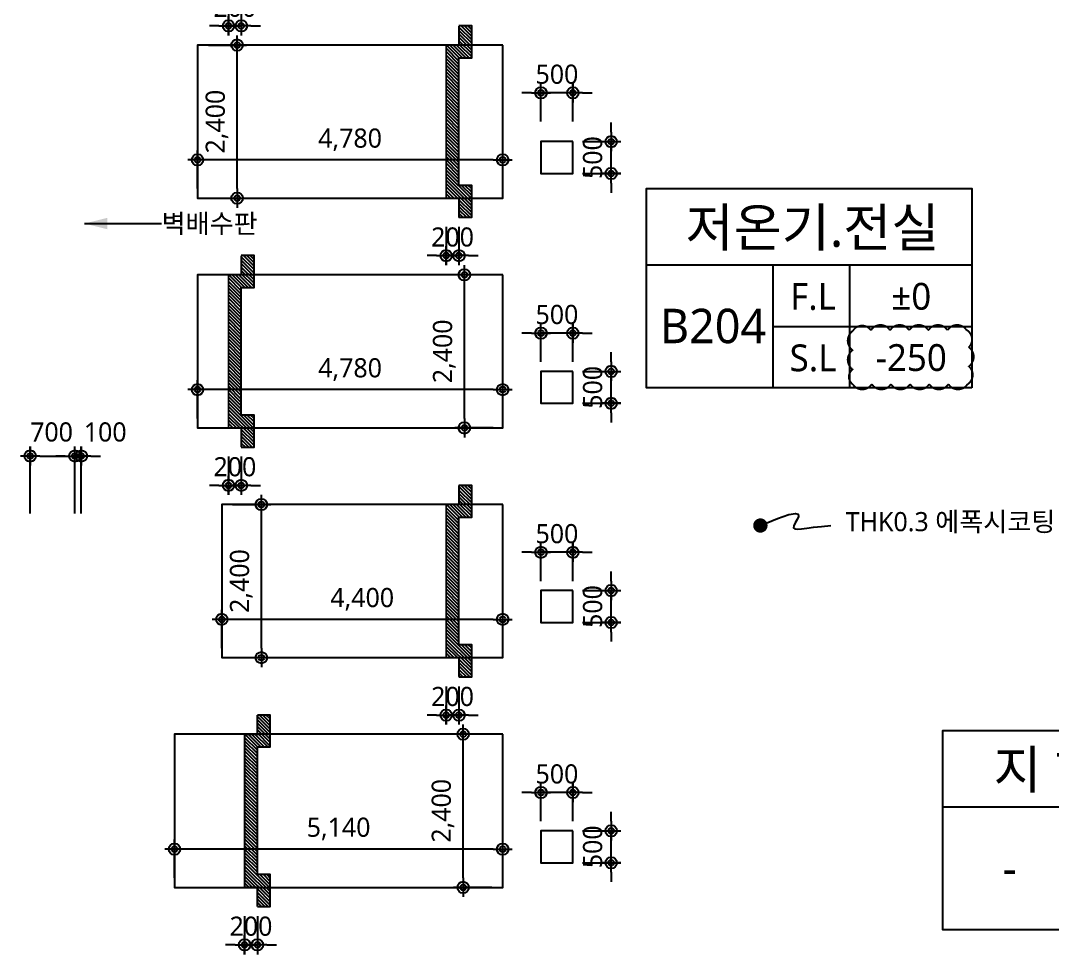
# Model space of a CAD drawing. Header units: millimetres. Extents: x 0 to 244676, y -5263 to 84354.
# Drawn here: x 31900 to 48059, y 36854 to 51487 of the extents above; entities that cross this region are included whole.
import ezdxf
from ezdxf.enums import TextEntityAlignment as Align

# ---------------------------------------------------------------- set-up
doc = ezdxf.new("R2010")
doc.units = ezdxf.units.MM
doc.header["$LTSCALE"] = 100
doc.header["$MEASUREMENT"] = 0
doc.header["$PDSIZE"] = -10
doc.linetypes.add('ACAD_ISO03W100', pattern=[30, 12, -18])
doc.layers.get('0').update_dxf_attribs({"linetype": 'CONTINUOUS'})
doc.layers.get('Defpoints').update_dxf_attribs({"color": 171, "linetype": 'CONTINUOUS'})
for name, color, linetype in [('DIM', 7, 'CONTINUOUS'), ('LED', 7, 'CONTINUOUS'), ('NDIM', 7, 'CONTINUOUS'), ('SYM', 7, 'CONTINUOUS'), ('TEXT(MIN)', 7, 'CONTINUOUS'), ('TEXT(실명)', 3, 'CONTINUOUS'), ('TEXT-기입', 6, 'CONTINUOUS'), ('TITLE', 7, 'CONTINUOUS'), ('장비기초', 3, 'CONTINUOUS')]:
    doc.layers.add(name, color=color, linetype=linetype)
doc.layers.add('VE변경사항적용-20220616', color=10, linetype='CONTINUOUS', plot=False)
doc.styles.add('TE', font='malgun_0.ttf')
doc.styles.add('나눔바른고딕', font='NanumBarunGothic.ttf')
doc.dimstyles.new('BA', dxfattribs={"dimscale": 500, "dimtxt": 3, "dimasz": 1, "dimexe": 1, "dimexo": 5, "dimgap": 0.9, "dimtad": 1, "dimdec": 0, "dimdsep": 46, "dimlunit": 6, "dimtxsty": 'TE', "dimblk": 'DDD', "dimcen": 2.5, "dimclrd": 256, "dimclre": 256, "dimclrt": 3, "dimazin": 2, "dimtfac": 1, "dimtdec": 0, "dimtix": 1, "dimtmove": 2, "dimatfit": 3, "dimldrblk": 'DDD', "dimfxl": 1, "dimtolj": 1, "dimtzin": 0, "dimarcsym": 2})

# ---------------------------------------------------------------- blocks, each defined once
blk = doc.blocks.new('DDD')
at = {"layer": 'DIM', "color": 0}
for p, q in [((-1, 0), (1, 0)), ((0, -1), (0, 1))]:
    blk.add_line(p, q, dxfattribs=at)
for radius in [0.6, 0.3]:
    blk.add_circle((0, 0), radius, dxfattribs=at)
blk = doc.blocks.new('*D42')
at = {"layer": 'Defpoints', "color": 0, "ltscale": 0.4, "transparency": 16777216}
for p in [(32750, 44664), (32050, 43014), (32750, 43014)]:
    blk.add_point(p, dxfattribs=at)
at = {"layer": 'NDIM', "lineweight": -2, "ltscale": 0.4, "transparency": 16777216}
for p, q in [((32050, 43764), (32050, 44814)), ((32750, 43764), (32750, 44814)), ((32200, 44664), (32600, 44664))]:
    blk.add_line(p, q, dxfattribs=at)
at = {"layer": 'NDIM', "lineweight": -2, "ltscale": 0.4, "transparency": 16777216, "xscale": 150, "yscale": 150, "zscale": 150, "rotation": 180}
blk.add_blockref('DDD', (32050, 44664), dxfattribs=at)
at = {"layer": 'NDIM', "lineweight": -2, "ltscale": 0.4, "transparency": 16777216, "xscale": 150, "yscale": 150, "zscale": 150}
blk.add_blockref('DDD', (32750, 44664), dxfattribs=at)
at = {"layer": 'NDIM', "color": 3, "ltscale": 0.4, "transparency": 16777216, "insert": (32384, 45039), "char_height": 300, "attachment_point": 5, "style": 'TE'}
blk.add_mtext('\\A1;700', dxfattribs=at)
blk = doc.blocks.new('*D43')
at = {"layer": 'Defpoints', "color": 0, "ltscale": 0.4, "transparency": 16777216}
for p in [(32750, 44664), (32750, 43014), (32850, 43014)]:
    blk.add_point(p, dxfattribs=at)
at = {"layer": 'NDIM', "lineweight": -2, "ltscale": 0.4, "transparency": 16777216}
for p, q in [((32750, 43764), (32750, 44814)), ((32850, 43764), (32850, 44814)), ((32600, 44664), (32450, 44664)), ((32850, 44664), (32750, 44664)), ((33000, 44664), (33150, 44664))]:
    blk.add_line(p, q, dxfattribs=at)
at = {"layer": 'NDIM', "lineweight": -2, "ltscale": 0.4, "transparency": 16777216, "xscale": 150, "yscale": 150, "zscale": 150}
blk.add_blockref('DDD', (32750, 44664), dxfattribs=at)
at = {"layer": 'NDIM', "lineweight": -2, "ltscale": 0.4, "transparency": 16777216, "xscale": 150, "yscale": 150, "zscale": 150, "rotation": 180}
blk.add_blockref('DDD', (32850, 44664), dxfattribs=at)
at = {"layer": 'NDIM', "color": 3, "ltscale": 0.4, "transparency": 16777216, "insert": (33225, 45039), "char_height": 300, "attachment_point": 5, "style": 'TE'}
blk.add_mtext('\\A1;100', dxfattribs=at)
blk = doc.blocks.new('A$C51E23882')
at = {"layer": 'TITLE'}
blk.add_lwpolyline([(8500, 0), (0, 0), (0, 5200), (8500, 5200)], close=True, dxfattribs=at)
for points in [[(8500, 3200), (0, 3200)], [(3300, 3200), (3300, 0)], [(5300, 3200), (5300, 0)], [(3300, 1600), (8500, 1600)]]:
    blk.add_lwpolyline(points, dxfattribs=at)
at = {"layer": 'TITLE', "style": '나눔바른고딕'}
for s, p in [('F.L', (4352, 2378)), ('S.L', (4352, 778))]:
    blk.add_text(s, height=700, dxfattribs=at).set_placement(p, align=Align.MIDDLE)
blk = doc.blocks.new('*D381')
at = {"layer": 'Defpoints', "color": 0, "ltscale": 0.4, "transparency": 16777216}
for p in [(35070, 43904), (35670, 43904), (35070, 41504)]:
    blk.add_point(p, dxfattribs=at)
at = {"layer": 'NDIM', "lineweight": -2, "ltscale": 0.4, "transparency": 16777216}
for p, q in [((35220, 43904), (35820, 43904)), ((35670, 41654), (35670, 43754)), ((35220, 41504), (35820, 41504))]:
    blk.add_line(p, q, dxfattribs=at)
at = {"layer": 'NDIM', "lineweight": -2, "ltscale": 0.4, "transparency": 16777216, "xscale": 150, "yscale": 150, "zscale": 150}
for p, rotation in [((35670, 43904), 90), ((35670, 41504), 270)]:
    blk.add_blockref('DDD', p, dxfattribs=dict(at, rotation=rotation))
at = {"layer": 'NDIM', "color": 3, "ltscale": 0.4, "transparency": 16777216, "insert": (35355, 42704), "char_height": 300, "attachment_point": 5, "rotation": 90, "style": 'TE'}
blk.add_mtext('\\A1;2,400', dxfattribs=at)
blk = doc.blocks.new('*D382')
at = {"layer": 'Defpoints', "color": 0, "ltscale": 0.4, "transparency": 16777216}
for p in [(35050, 42104), (35050, 41504), (39450, 41504)]:
    blk.add_point(p, dxfattribs=at)
at = {"layer": 'NDIM', "lineweight": -2, "ltscale": 0.4, "transparency": 16777216}
for p, q in [((35050, 41654), (35050, 42254)), ((39450, 41654), (39450, 42254)), ((39300, 42104), (35200, 42104))]:
    blk.add_line(p, q, dxfattribs=at)
at = {"layer": 'NDIM', "lineweight": -2, "ltscale": 0.4, "transparency": 16777216, "xscale": 150, "yscale": 150, "zscale": 150, "rotation": 180}
blk.add_blockref('DDD', (35050, 42104), dxfattribs=at)
at = {"layer": 'NDIM', "lineweight": -2, "ltscale": 0.4, "transparency": 16777216, "xscale": 150, "yscale": 150, "zscale": 150}
blk.add_blockref('DDD', (39450, 42104), dxfattribs=at)
at = {"layer": 'NDIM', "color": 3, "ltscale": 0.4, "transparency": 16777216, "insert": (37250, 42419), "char_height": 300, "attachment_point": 5, "style": 'TE'}
blk.add_mtext('\\A1;4,400', dxfattribs=at)
blk = doc.blocks.new('*D383')
at = {"layer": 'Defpoints', "color": 0, "ltscale": 0.4, "transparency": 16777216}
for p in [(40050, 43155), (40050, 42555), (40550, 42555)]:
    blk.add_point(p, dxfattribs=at)
at = {"layer": 'NDIM', "lineweight": -2, "ltscale": 0.4, "transparency": 16777216}
for p, q in [((39900, 43155), (39750, 43155)), ((40050, 42705), (40050, 43305)), ((40550, 43155), (40050, 43155)), ((40550, 42705), (40550, 43305)), ((40700, 43155), (40850, 43155))]:
    blk.add_line(p, q, dxfattribs=at)
at = {"layer": 'NDIM', "lineweight": -2, "ltscale": 0.4, "transparency": 16777216, "xscale": 150, "yscale": 150, "zscale": 150}
blk.add_blockref('DDD', (40050, 43155), dxfattribs=at)
at = {"layer": 'NDIM', "lineweight": -2, "ltscale": 0.4, "transparency": 16777216, "xscale": 150, "yscale": 150, "zscale": 150, "rotation": 180}
blk.add_blockref('DDD', (40550, 43155), dxfattribs=at)
at = {"layer": 'NDIM', "color": 3, "ltscale": 0.4, "transparency": 16777216, "insert": (40300, 43445), "char_height": 300, "attachment_point": 5, "style": 'TE'}
blk.add_mtext('\\A1;500', dxfattribs=at)
blk = doc.blocks.new('*D384')
at = {"layer": 'Defpoints', "color": 0, "ltscale": 0.4, "transparency": 16777216}
for p in [(40550, 42555), (41150, 42555), (40550, 42055)]:
    blk.add_point(p, dxfattribs=at)
at = {"layer": 'NDIM', "lineweight": -2, "ltscale": 0.4, "transparency": 16777216}
for p, q in [((41150, 42705), (41150, 42855)), ((40700, 42555), (41300, 42555)), ((41150, 42055), (41150, 42555)), ((40700, 42055), (41300, 42055)), ((41150, 41905), (41150, 41755))]:
    blk.add_line(p, q, dxfattribs=at)
at = {"layer": 'NDIM', "lineweight": -2, "ltscale": 0.4, "transparency": 16777216, "xscale": 150, "yscale": 150, "zscale": 150}
for p, rotation in [((41150, 42555), 270), ((41150, 42055), 90)]:
    blk.add_blockref('DDD', p, dxfattribs=dict(at, rotation=rotation))
at = {"layer": 'NDIM', "color": 3, "ltscale": 0.4, "transparency": 16777216, "insert": (40860, 42305), "char_height": 300, "attachment_point": 5, "rotation": 90, "style": 'TE'}
blk.add_mtext('\\A1;500', dxfattribs=at)
blk = doc.blocks.new('*D385')
at = {"layer": 'Defpoints', "color": 0, "ltscale": 0.4, "transparency": 16777216}
for p in [(38565, 41204), (38765, 41204), (38765, 40604)]:
    blk.add_point(p, dxfattribs=at)
at = {"layer": 'NDIM', "lineweight": -2, "ltscale": 0.4, "transparency": 16777216}
for p, q in [((38565, 41054), (38565, 40454)), ((38765, 41054), (38765, 40454)), ((38415, 40604), (38265, 40604)), ((38565, 40604), (38765, 40604)), ((38915, 40604), (39065, 40604))]:
    blk.add_line(p, q, dxfattribs=at)
at = {"layer": 'NDIM', "lineweight": -2, "ltscale": 0.4, "transparency": 16777216, "xscale": 150, "yscale": 150, "zscale": 150}
blk.add_blockref('DDD', (38565, 40604), dxfattribs=at)
at = {"layer": 'NDIM', "lineweight": -2, "ltscale": 0.4, "transparency": 16777216, "xscale": 150, "yscale": 150, "zscale": 150, "rotation": 180}
blk.add_blockref('DDD', (38765, 40604), dxfattribs=at)
at = {"layer": 'NDIM', "color": 3, "ltscale": 0.4, "transparency": 16777216, "insert": (38665, 40894), "char_height": 300, "attachment_point": 5, "style": 'TE'}
blk.add_mtext('\\A1;200', dxfattribs=at)
blk = doc.blocks.new('*D386')
at = {"layer": 'Defpoints', "color": 0, "ltscale": 0.4, "transparency": 16777216}
for p in [(34670, 45704), (34670, 45104), (39450, 45104)]:
    blk.add_point(p, dxfattribs=at)
at = {"layer": 'NDIM', "lineweight": -2, "ltscale": 0.4, "transparency": 16777216}
for p, q in [((34670, 45254), (34670, 45854)), ((39450, 45254), (39450, 45854)), ((39300, 45704), (34820, 45704))]:
    blk.add_line(p, q, dxfattribs=at)
at = {"layer": 'NDIM', "lineweight": -2, "ltscale": 0.4, "transparency": 16777216, "xscale": 150, "yscale": 150, "zscale": 150, "rotation": 180}
blk.add_blockref('DDD', (34670, 45704), dxfattribs=at)
at = {"layer": 'NDIM', "lineweight": -2, "ltscale": 0.4, "transparency": 16777216, "xscale": 150, "yscale": 150, "zscale": 150}
blk.add_blockref('DDD', (39450, 45704), dxfattribs=at)
at = {"layer": 'NDIM', "color": 3, "ltscale": 0.4, "transparency": 16777216, "insert": (37060, 46019), "char_height": 300, "attachment_point": 5, "style": 'TE'}
blk.add_mtext('\\A1;4,780', dxfattribs=at)
blk = doc.blocks.new('*D387')
at = {"layer": 'Defpoints', "color": 0, "ltscale": 0.4, "transparency": 16777216}
for p in [(40050, 46590), (40050, 45990), (40550, 45990)]:
    blk.add_point(p, dxfattribs=at)
at = {"layer": 'NDIM', "lineweight": -2, "ltscale": 0.4, "transparency": 16777216}
for p, q in [((40050, 46140), (40050, 46740)), ((40550, 46140), (40550, 46740)), ((39900, 46590), (39750, 46590)), ((40550, 46590), (40050, 46590)), ((40700, 46590), (40850, 46590))]:
    blk.add_line(p, q, dxfattribs=at)
at = {"layer": 'NDIM', "lineweight": -2, "ltscale": 0.4, "transparency": 16777216, "xscale": 150, "yscale": 150, "zscale": 150}
blk.add_blockref('DDD', (40050, 46590), dxfattribs=at)
at = {"layer": 'NDIM', "lineweight": -2, "ltscale": 0.4, "transparency": 16777216, "xscale": 150, "yscale": 150, "zscale": 150, "rotation": 180}
blk.add_blockref('DDD', (40550, 46590), dxfattribs=at)
at = {"layer": 'NDIM', "color": 3, "ltscale": 0.4, "transparency": 16777216, "insert": (40300, 46880), "char_height": 300, "attachment_point": 5, "style": 'TE'}
blk.add_mtext('\\A1;500', dxfattribs=at)
blk = doc.blocks.new('*D388')
at = {"layer": 'Defpoints', "color": 0, "ltscale": 0.4, "transparency": 16777216}
for p in [(40550, 45990), (41150, 45990), (40550, 45490)]:
    blk.add_point(p, dxfattribs=at)
at = {"layer": 'NDIM', "lineweight": -2, "ltscale": 0.4, "transparency": 16777216}
for p, q in [((41150, 46140), (41150, 46290)), ((40700, 45990), (41300, 45990)), ((41150, 45490), (41150, 45990)), ((40700, 45490), (41300, 45490)), ((41150, 45340), (41150, 45190))]:
    blk.add_line(p, q, dxfattribs=at)
at = {"layer": 'NDIM', "lineweight": -2, "ltscale": 0.4, "transparency": 16777216, "xscale": 150, "yscale": 150, "zscale": 150}
for p, rotation in [((41150, 45990), 270), ((41150, 45490), 90)]:
    blk.add_blockref('DDD', p, dxfattribs=dict(at, rotation=rotation))
at = {"layer": 'NDIM', "color": 3, "ltscale": 0.4, "transparency": 16777216, "insert": (40860, 45740), "char_height": 300, "attachment_point": 5, "rotation": 90, "style": 'TE'}
blk.add_mtext('\\A1;500', dxfattribs=at)
blk = doc.blocks.new('*D389')
at = {"layer": 'Defpoints', "color": 0, "ltscale": 0.4, "transparency": 16777216}
for p in [(35156, 44804), (35356, 44804), (35356, 44204)]:
    blk.add_point(p, dxfattribs=at)
at = {"layer": 'NDIM', "lineweight": -2, "ltscale": 0.4, "transparency": 16777216}
for p, q in [((35156, 44654), (35156, 44054)), ((35356, 44654), (35356, 44054)), ((35006, 44204), (34856, 44204)), ((35156, 44204), (35356, 44204)), ((35506, 44204), (35656, 44204))]:
    blk.add_line(p, q, dxfattribs=at)
at = {"layer": 'NDIM', "lineweight": -2, "ltscale": 0.4, "transparency": 16777216, "xscale": 150, "yscale": 150, "zscale": 150}
blk.add_blockref('DDD', (35156, 44204), dxfattribs=at)
at = {"layer": 'NDIM', "lineweight": -2, "ltscale": 0.4, "transparency": 16777216, "xscale": 150, "yscale": 150, "zscale": 150, "rotation": 180}
blk.add_blockref('DDD', (35356, 44204), dxfattribs=at)
at = {"layer": 'NDIM', "color": 3, "ltscale": 0.4, "transparency": 16777216, "insert": (35256, 44494), "char_height": 300, "attachment_point": 5, "style": 'TE'}
blk.add_mtext('\\A1;200', dxfattribs=at)
blk = doc.blocks.new('*D392')
at = {"layer": 'Defpoints', "color": 0, "ltscale": 0.4, "transparency": 16777216}
for p in [(34310, 38504), (34310, 37904), (39450, 37904)]:
    blk.add_point(p, dxfattribs=at)
at = {"layer": 'NDIM', "lineweight": -2, "ltscale": 0.4, "transparency": 16777216}
for p, q in [((34310, 38054), (34310, 38654)), ((39450, 38054), (39450, 38654)), ((39300, 38504), (34460, 38504))]:
    blk.add_line(p, q, dxfattribs=at)
at = {"layer": 'NDIM', "lineweight": -2, "ltscale": 0.4, "transparency": 16777216, "xscale": 150, "yscale": 150, "zscale": 150, "rotation": 180}
blk.add_blockref('DDD', (34310, 38504), dxfattribs=at)
at = {"layer": 'NDIM', "lineweight": -2, "ltscale": 0.4, "transparency": 16777216, "xscale": 150, "yscale": 150, "zscale": 150}
blk.add_blockref('DDD', (39450, 38504), dxfattribs=at)
at = {"layer": 'NDIM', "color": 3, "ltscale": 0.4, "transparency": 16777216, "insert": (36880, 38820), "char_height": 300, "attachment_point": 5, "style": 'TE'}
blk.add_mtext('\\A1;5,140', dxfattribs=at)
blk = doc.blocks.new('*D393')
at = {"layer": 'Defpoints', "color": 0, "ltscale": 0.4, "transparency": 16777216}
for p in [(40050, 39390), (40050, 38790), (40550, 38790)]:
    blk.add_point(p, dxfattribs=at)
at = {"layer": 'NDIM', "lineweight": -2, "ltscale": 0.4, "transparency": 16777216}
for p, q in [((40050, 38940), (40050, 39540)), ((40550, 38940), (40550, 39540)), ((39900, 39390), (39750, 39390)), ((40550, 39390), (40050, 39390)), ((40700, 39390), (40850, 39390))]:
    blk.add_line(p, q, dxfattribs=at)
at = {"layer": 'NDIM', "lineweight": -2, "ltscale": 0.4, "transparency": 16777216, "xscale": 150, "yscale": 150, "zscale": 150}
blk.add_blockref('DDD', (40050, 39390), dxfattribs=at)
at = {"layer": 'NDIM', "lineweight": -2, "ltscale": 0.4, "transparency": 16777216, "xscale": 150, "yscale": 150, "zscale": 150, "rotation": 180}
blk.add_blockref('DDD', (40550, 39390), dxfattribs=at)
at = {"layer": 'NDIM', "color": 3, "ltscale": 0.4, "transparency": 16777216, "insert": (40300, 39680), "char_height": 300, "attachment_point": 5, "style": 'TE'}
blk.add_mtext('\\A1;500', dxfattribs=at)
blk = doc.blocks.new('*D394')
at = {"layer": 'Defpoints', "color": 0, "ltscale": 0.4, "transparency": 16777216}
for p in [(40550, 38790), (41150, 38790), (40550, 38290)]:
    blk.add_point(p, dxfattribs=at)
at = {"layer": 'NDIM', "lineweight": -2, "ltscale": 0.4, "transparency": 16777216}
for p, q in [((41150, 38940), (41150, 39090)), ((40700, 38790), (41300, 38790)), ((41150, 38290), (41150, 38790)), ((40700, 38290), (41300, 38290)), ((41150, 38140), (41150, 37990))]:
    blk.add_line(p, q, dxfattribs=at)
at = {"layer": 'NDIM', "lineweight": -2, "ltscale": 0.4, "transparency": 16777216, "xscale": 150, "yscale": 150, "zscale": 150}
for p, rotation in [((41150, 38790), 270), ((41150, 38290), 90)]:
    blk.add_blockref('DDD', p, dxfattribs=dict(at, rotation=rotation))
at = {"layer": 'NDIM', "color": 3, "ltscale": 0.4, "transparency": 16777216, "insert": (40860, 38540), "char_height": 300, "attachment_point": 5, "rotation": 90, "style": 'TE'}
blk.add_mtext('\\A1;500', dxfattribs=at)
blk = doc.blocks.new('*D395')
at = {"layer": 'Defpoints', "color": 0, "ltscale": 0.4, "transparency": 16777216}
for p in [(35408, 37604), (35608, 37604), (35608, 37004)]:
    blk.add_point(p, dxfattribs=at)
at = {"layer": 'NDIM', "lineweight": -2, "ltscale": 0.4, "transparency": 16777216}
for p, q in [((35408, 37454), (35408, 36854)), ((35608, 37454), (35608, 36854)), ((35258, 37004), (35108, 37004)), ((35408, 37004), (35608, 37004)), ((35758, 37004), (35908, 37004))]:
    blk.add_line(p, q, dxfattribs=at)
at = {"layer": 'NDIM', "lineweight": -2, "ltscale": 0.4, "transparency": 16777216, "xscale": 150, "yscale": 150, "zscale": 150}
blk.add_blockref('DDD', (35408, 37004), dxfattribs=at)
at = {"layer": 'NDIM', "lineweight": -2, "ltscale": 0.4, "transparency": 16777216, "xscale": 150, "yscale": 150, "zscale": 150, "rotation": 180}
blk.add_blockref('DDD', (35608, 37004), dxfattribs=at)
at = {"layer": 'NDIM', "color": 3, "ltscale": 0.4, "transparency": 16777216, "insert": (35508, 37294), "char_height": 300, "attachment_point": 5, "style": 'TE'}
blk.add_mtext('\\A1;200', dxfattribs=at)
blk = doc.blocks.new('*D391')
at = {"layer": 'Defpoints', "color": 0, "ltscale": 0.4, "transparency": 16777216}
for p in [(38830, 40304), (39430, 40304), (39430, 37904)]:
    blk.add_point(p, dxfattribs=at)
at = {"layer": 'NDIM', "lineweight": -2, "ltscale": 0.4, "transparency": 16777216}
for p, q in [((39280, 40304), (38680, 40304)), ((38830, 38054), (38830, 40154)), ((39280, 37904), (38680, 37904))]:
    blk.add_line(p, q, dxfattribs=at)
at = {"layer": 'NDIM', "lineweight": -2, "ltscale": 0.4, "transparency": 16777216, "xscale": 150, "yscale": 150, "zscale": 150}
for p, rotation in [((38830, 40304), 90), ((38830, 37904), 270)]:
    blk.add_blockref('DDD', p, dxfattribs=dict(at, rotation=rotation))
at = {"layer": 'NDIM', "color": 3, "ltscale": 0.4, "transparency": 16777216, "insert": (38515, 39104), "char_height": 300, "attachment_point": 5, "rotation": 90, "style": 'TE'}
blk.add_mtext('\\A1;2,400', dxfattribs=at)
blk = doc.blocks.new('*D396')
at = {"layer": 'Defpoints', "color": 0, "ltscale": 0.4, "transparency": 16777216}
for p in [(38850, 47504), (39450, 47504), (39450, 45104)]:
    blk.add_point(p, dxfattribs=at)
at = {"layer": 'NDIM', "lineweight": -2, "ltscale": 0.4, "transparency": 16777216}
for p, q in [((39300, 47504), (38700, 47504)), ((38850, 45254), (38850, 47354)), ((39300, 45104), (38700, 45104))]:
    blk.add_line(p, q, dxfattribs=at)
at = {"layer": 'NDIM', "lineweight": -2, "ltscale": 0.4, "transparency": 16777216, "xscale": 150, "yscale": 150, "zscale": 150}
for p, rotation in [((38850, 47504), 90), ((38850, 45104), 270)]:
    blk.add_blockref('DDD', p, dxfattribs=dict(at, rotation=rotation))
at = {"layer": 'NDIM', "color": 3, "ltscale": 0.4, "transparency": 16777216, "insert": (38535, 46304), "char_height": 300, "attachment_point": 5, "rotation": 90, "style": 'TE'}
blk.add_mtext('\\A1;2,400', dxfattribs=at)
blk = doc.blocks.new('*D397')
at = {"layer": 'Defpoints', "color": 0, "ltscale": 0.4, "transparency": 16777216}
for p in [(34690, 51104), (35290, 51104), (34690, 48704)]:
    blk.add_point(p, dxfattribs=at)
at = {"layer": 'NDIM', "lineweight": -2, "ltscale": 0.4, "transparency": 16777216}
for p, q in [((34840, 51104), (35440, 51104)), ((35290, 48854), (35290, 50954)), ((34840, 48704), (35440, 48704))]:
    blk.add_line(p, q, dxfattribs=at)
at = {"layer": 'NDIM', "lineweight": -2, "ltscale": 0.4, "transparency": 16777216, "xscale": 150, "yscale": 150, "zscale": 150}
for p, rotation in [((35290, 51104), 90), ((35290, 48704), 270)]:
    blk.add_blockref('DDD', p, dxfattribs=dict(at, rotation=rotation))
at = {"layer": 'NDIM', "color": 3, "ltscale": 0.4, "transparency": 16777216, "insert": (34975, 49904), "char_height": 300, "attachment_point": 5, "rotation": 90, "style": 'TE'}
blk.add_mtext('\\A1;2,400', dxfattribs=at)
blk = doc.blocks.new('*D398')
at = {"layer": 'Defpoints', "color": 0, "ltscale": 0.4, "transparency": 16777216}
for p in [(34670, 49304), (34670, 48704), (39450, 48704)]:
    blk.add_point(p, dxfattribs=at)
at = {"layer": 'NDIM', "lineweight": -2, "ltscale": 0.4, "transparency": 16777216}
for p, q in [((34670, 48854), (34670, 49454)), ((39450, 48854), (39450, 49454)), ((39300, 49304), (34820, 49304))]:
    blk.add_line(p, q, dxfattribs=at)
at = {"layer": 'NDIM', "lineweight": -2, "ltscale": 0.4, "transparency": 16777216, "xscale": 150, "yscale": 150, "zscale": 150, "rotation": 180}
blk.add_blockref('DDD', (34670, 49304), dxfattribs=at)
at = {"layer": 'NDIM', "lineweight": -2, "ltscale": 0.4, "transparency": 16777216, "xscale": 150, "yscale": 150, "zscale": 150}
blk.add_blockref('DDD', (39450, 49304), dxfattribs=at)
at = {"layer": 'NDIM', "color": 3, "ltscale": 0.4, "transparency": 16777216, "insert": (37060, 49619), "char_height": 300, "attachment_point": 5, "style": 'TE'}
blk.add_mtext('\\A1;4,780', dxfattribs=at)
blk = doc.blocks.new('*D399')
at = {"layer": 'Defpoints', "color": 0, "ltscale": 0.4, "transparency": 16777216}
for p in [(40050, 50355), (40050, 49755), (40550, 49755)]:
    blk.add_point(p, dxfattribs=at)
at = {"layer": 'NDIM', "lineweight": -2, "ltscale": 0.4, "transparency": 16777216}
for p, q in [((40050, 49905), (40050, 50505)), ((40550, 49905), (40550, 50505)), ((39900, 50355), (39750, 50355)), ((40550, 50355), (40050, 50355)), ((40700, 50355), (40850, 50355))]:
    blk.add_line(p, q, dxfattribs=at)
at = {"layer": 'NDIM', "lineweight": -2, "ltscale": 0.4, "transparency": 16777216, "xscale": 150, "yscale": 150, "zscale": 150}
blk.add_blockref('DDD', (40050, 50355), dxfattribs=at)
at = {"layer": 'NDIM', "lineweight": -2, "ltscale": 0.4, "transparency": 16777216, "xscale": 150, "yscale": 150, "zscale": 150, "rotation": 180}
blk.add_blockref('DDD', (40550, 50355), dxfattribs=at)
at = {"layer": 'NDIM', "color": 3, "ltscale": 0.4, "transparency": 16777216, "insert": (40300, 50645), "char_height": 300, "attachment_point": 5, "style": 'TE'}
blk.add_mtext('\\A1;500', dxfattribs=at)
blk = doc.blocks.new('*D400')
at = {"layer": 'Defpoints', "color": 0, "ltscale": 0.4, "transparency": 16777216}
for p in [(40550, 49590), (41150, 49590), (40550, 49090)]:
    blk.add_point(p, dxfattribs=at)
at = {"layer": 'NDIM', "lineweight": -2, "ltscale": 0.4, "transparency": 16777216}
for p, q in [((41150, 49740), (41150, 49890)), ((40700, 49590), (41300, 49590)), ((41150, 49090), (41150, 49590)), ((40700, 49090), (41300, 49090)), ((41150, 48940), (41150, 48790))]:
    blk.add_line(p, q, dxfattribs=at)
at = {"layer": 'NDIM', "lineweight": -2, "ltscale": 0.4, "transparency": 16777216, "xscale": 150, "yscale": 150, "zscale": 150}
for p, rotation in [((41150, 49590), 270), ((41150, 49090), 90)]:
    blk.add_blockref('DDD', p, dxfattribs=dict(at, rotation=rotation))
at = {"layer": 'NDIM', "color": 3, "ltscale": 0.4, "transparency": 16777216, "insert": (40860, 49340), "char_height": 300, "attachment_point": 5, "rotation": 90, "style": 'TE'}
blk.add_mtext('\\A1;500', dxfattribs=at)
blk = doc.blocks.new('*D401')
at = {"layer": 'Defpoints', "color": 0, "ltscale": 0.4, "transparency": 16777216}
for p in [(38565, 48404), (38765, 48404), (38765, 47804)]:
    blk.add_point(p, dxfattribs=at)
at = {"layer": 'NDIM', "lineweight": -2, "ltscale": 0.4, "transparency": 16777216}
for p, q in [((38565, 48254), (38565, 47654)), ((38765, 48254), (38765, 47654)), ((38415, 47804), (38265, 47804)), ((38565, 47804), (38765, 47804)), ((38915, 47804), (39065, 47804))]:
    blk.add_line(p, q, dxfattribs=at)
at = {"layer": 'NDIM', "lineweight": -2, "ltscale": 0.4, "transparency": 16777216, "xscale": 150, "yscale": 150, "zscale": 150}
blk.add_blockref('DDD', (38565, 47804), dxfattribs=at)
at = {"layer": 'NDIM', "lineweight": -2, "ltscale": 0.4, "transparency": 16777216, "xscale": 150, "yscale": 150, "zscale": 150, "rotation": 180}
blk.add_blockref('DDD', (38765, 47804), dxfattribs=at)
at = {"layer": 'NDIM', "color": 3, "ltscale": 0.4, "transparency": 16777216, "insert": (38665, 48094), "char_height": 300, "attachment_point": 5, "style": 'TE'}
blk.add_mtext('\\A1;200', dxfattribs=at)
blk = doc.blocks.new('*D405')
at = {"layer": 'Defpoints', "color": 0, "ltscale": 0.4, "transparency": 16777216}
for p in [(35156, 52004), (35356, 52004), (35356, 51404)]:
    blk.add_point(p, dxfattribs=at)
at = {"layer": 'NDIM', "lineweight": -2, "ltscale": 0.4, "transparency": 16777216}
for p, q in [((35156, 51854), (35156, 51254)), ((35356, 51854), (35356, 51254)), ((35006, 51404), (34856, 51404)), ((35156, 51404), (35356, 51404)), ((35506, 51404), (35656, 51404))]:
    blk.add_line(p, q, dxfattribs=at)
at = {"layer": 'NDIM', "lineweight": -2, "ltscale": 0.4, "transparency": 16777216, "xscale": 150, "yscale": 150, "zscale": 150}
blk.add_blockref('DDD', (35156, 51404), dxfattribs=at)
at = {"layer": 'NDIM', "lineweight": -2, "ltscale": 0.4, "transparency": 16777216, "xscale": 150, "yscale": 150, "zscale": 150, "rotation": 180}
blk.add_blockref('DDD', (35356, 51404), dxfattribs=at)
at = {"layer": 'NDIM', "color": 3, "ltscale": 0.4, "transparency": 16777216, "insert": (35256, 51694), "char_height": 300, "attachment_point": 5, "style": 'TE'}
blk.add_mtext('\\A1;200', dxfattribs=at)

msp = doc.modelspace()

# ---------------------------------------------------------------- hatches: boundary and pattern name
at = {"layer": 'SYM'}
h = msp.add_hatch(dxfattribs=at)
h.set_pattern_fill('ANSI31', color=251, scale=300, angle=270, style=0)
h.set_pattern_definition([(315, (-25185.624, -3512.392), (26.516504, 26.516504), [])])
h.paths.add_polyline_path([(38764.8, 48404.2), (38964.8, 48404.2), (38964.8, 48904.2), (38764.8, 48904.2), (38764.8, 50904.2), (38964.8, 50904.2), (38964.8, 51404.2), (38764.8, 51404.2), (38764.8, 51104.2), (38564.8, 51104.2), (38564.8, 48704.2), (38764.8, 48704.2)])
h = msp.add_hatch(dxfattribs=at)
h.set_pattern_fill('ANSI31', color=251, scale=300, angle=270, style=0)
h.set_pattern_definition([(315, (-28594.253, -7112.392), (26.516504, 26.516504), [])])
h.paths.add_polyline_path([(35356.2, 44804.2), (35556.2, 44804.2), (35556.2, 45304.2), (35356.2, 45304.2), (35356.2, 47304.2), (35556.2, 47304.2), (35556.2, 47804.2), (35356.2, 47804.2), (35356.2, 47504.2), (35156.2, 47504.2), (35156.2, 45104.2), (35356.2, 45104.2)])
h = msp.add_hatch(dxfattribs=at)
h.set_pattern_fill('ANSI31', color=251, scale=300, angle=270, style=0)
h.set_pattern_definition([(315, (-25185.624, -10712.392), (26.516504, 26.516504), [])])
h.paths.add_polyline_path([(38764.8, 41204.2), (38964.8, 41204.2), (38964.8, 41704.2), (38764.8, 41704.2), (38764.8, 43704.2), (38964.8, 43704.2), (38964.8, 44204.2), (38764.8, 44204.2), (38764.8, 43904.2), (38564.8, 43904.2), (38564.8, 41504.2), (38764.8, 41504.2)])
h = msp.add_hatch(dxfattribs=at)
h.set_pattern_fill('ANSI31', color=251, scale=300, angle=270, style=0)
h.set_pattern_definition([(315, (-28342.446, -14312.392), (26.516504, 26.516504), [])])
h.paths.add_polyline_path([(35608, 37604.2), (35808, 37604.2), (35808, 38104.2), (35608, 38104.2), (35608, 40104.2), (35808, 40104.2), (35808, 40604.2), (35608, 40604.2), (35608, 40304.2), (35408, 40304.2), (35408, 37904.2), (35608, 37904.2)])

# ---------------------------------------------------------------- linework, layer by layer
at = {"layer": 'LED'}
for points in [[(32900, 48306.9), (34107.5, 48306.9)], [(43486.1, 43574.4), (43753.8, 43686), (43931.3, 43746.2), (44034.7, 43764.7), (44080.3, 43751.2), (44084.2, 43715.3), (44062.6, 43666.8), (44031.9, 43615.4), (44008.2, 43570.7), (44004.9, 43540.4), (44024.3, 43524), (44066, 43518.9), (44129.2, 43522.7), (44213.7, 43532.6), (44318.7, 43546.3), (44443.8, 43561), (44588.5, 43574.4)]]:
    msp.add_lwpolyline(points, dxfattribs=at)
at = {"layer": 'LED', "const_width": 112.5}
msp.add_lwpolyline([(43486.1, 43630.6, -1), (43486.1, 43518.1, -1)], format="xyb", close=True, dxfattribs=at)
at = {"layer": 'LED'}
msp.add_solid([(32900, 48306.9), (33260, 48216.9), (33260, 48396.9)], dxfattribs=at)
at = {"layer": 'SYM', "color": 2, "const_width": 30}
for points in [[(38764.8, 48404.2), (38764.8, 48704.2), (38564.8, 48704.2), (38564.8, 51104.2), (38764.8, 51104.2), (38764.8, 51404.2)], [(35356.2, 44804.2), (35356.2, 45104.2), (35156.2, 45104.2), (35156.2, 47504.2), (35356.2, 47504.2), (35356.2, 47804.2)], [(38764.8, 41204.2), (38764.8, 41504.2), (38564.8, 41504.2), (38564.8, 43904.2), (38764.8, 43904.2), (38764.8, 44204.2)], [(35608, 37604.2), (35608, 37904.2), (35408, 37904.2), (35408, 40304.2), (35608, 40304.2), (35608, 40604.2)]]:
    msp.add_lwpolyline(points, dxfattribs=at)
at = {"layer": 'SYM', "color": 251}
for points in [[(38764.8, 48404.2), (38964.8, 48404.2), (38964.8, 48904.2), (38764.8, 48904.2), (38764.8, 50904.2), (38964.8, 50904.2), (38964.8, 51404.2), (38764.8, 51404.2)], [(35356.2, 44804.2), (35556.2, 44804.2), (35556.2, 45304.2), (35356.2, 45304.2), (35356.2, 47304.2), (35556.2, 47304.2), (35556.2, 47804.2), (35356.2, 47804.2)], [(38764.8, 41204.2), (38964.8, 41204.2), (38964.8, 41704.2), (38764.8, 41704.2), (38764.8, 43704.2), (38964.8, 43704.2), (38964.8, 44204.2), (38764.8, 44204.2)], [(35608, 37604.2), (35808, 37604.2), (35808, 38104.2), (35608, 38104.2), (35608, 40104.2), (35808, 40104.2), (35808, 40604.2), (35608, 40604.2)]]:
    msp.add_lwpolyline(points, dxfattribs=at)
at = {"layer": 'VE변경사항적용-20220616', "linetype": 'ACAD_ISO03W100'}
msp.add_lwpolyline([(44931.2, 45789.3, 0.5205671), (45231.2, 45789.3, 0.5205671), (45531.2, 45789.3, 0.5205671), (45831.2, 45789.3, 0.5205671), (46131.2, 45789.3, 0.5205671), (46431.2, 45789.3, 0.5205671), (46731.2, 45789.3, 0.5205671), (46751, 46069.5, 0.5205671), (46751, 46369.5, 0.5205671), (46717.2, 46635.7, 0.5205671), (46417.2, 46635.7, 0.5205671), (46117.2, 46635.7, 0.5205671), (45817.2, 46635.7, 0.5205671), (45517.2, 46635.7, 0.5205671), (45217.2, 46635.7, 0.5205671), (44931.2, 46621.7, 0.5205671), (44931.2, 46321.7, 0.5205671), (44931.2, 46021.7, 0.5205671)], format="xyb", close=True, dxfattribs=at)
at = {"layer": '장비기초', "linetype": 'Continuous'}
for points in [[(39450, 51104.2), (34670.1, 51104.2), (34670.1, 48704.2), (39450, 48704.2)], [(40550, 49590.2), (40050, 49590.2), (40050, 49090.2), (40550, 49090.2)], [(39450, 47504.2), (34670.1, 47504.2), (34670.1, 45104.2), (39450, 45104.2)], [(40550, 45990.2), (40050, 45990.2), (40050, 45490.2), (40550, 45490.2)], [(39450, 43904.2), (35050.5, 43904.2), (35050.5, 41504.2), (39450, 41504.2)], [(40550, 42554.6), (40050, 42554.6), (40050, 42054.6), (40550, 42054.6)], [(39450, 40304.2), (34309.8, 40304.2), (34309.8, 37904.2), (39450, 37904.2)], [(40550, 38790.2), (40050, 38790.2), (40050, 38290.2), (40550, 38290.2)]]:
    msp.add_lwpolyline(points, close=True, dxfattribs=at)

# ---------------------------------------------------------------- block references
at = {"xscale": 0.6, "yscale": 0.6, "zscale": 0.6}
for p in [(41700, 45734.2), (46345, 37240.7)]:
    msp.add_blockref('A$C51E23882', p, dxfattribs=at)

# ---------------------------------------------------------------- texts
at = {"layer": 'TEXT(MIN)', "style": '나눔바른고딕'}
for s, p in [('벽배수판', (34107.5, 48306.9)), ('THK0.3 에폭시코팅', (44822, 43635.5))]:
    msp.add_text(s, height=300, dxfattribs=at).set_placement(p, align=Align.MIDDLE_LEFT)
at = {"layer": 'TEXT(실명)', "style": '나눔바른고딕'}
for s, p in [('저온기.전실', (44302.6, 48250.7)), ('지 하 선 큰', (48947.6, 39757.1))]:
    msp.add_text(s, height=600, dxfattribs=at).set_placement(p, align=Align.MIDDLE)
at = {"layer": 'TEXT-기입', "style": '나눔바른고딕'}
for s, height, p in [('±0', 420, (45849.7, 47167)), ('B204', 540, (42744.8, 46702.2)), ('-250', 420, (45849.7, 46207)), ('-', 540, (47389.8, 38208.7))]:
    msp.add_text(s, height=height, dxfattribs=at).set_placement(p, align=Align.MIDDLE)

# ---------------------------------------------------------------- dimensions: what is measured, and where the dimension line sits
at = {"layer": 'NDIM', "ltscale": 0.4}
for base, p1, p2, picture, middle in [((35356.2, 51404.2), (35156.2, 52004.2), (35356.2, 52004.2), '*D405', (35256.2, 51694.2)), ((38764.8, 47804.2), (38564.8, 48404.2), (38764.8, 48404.2), '*D401', (38664.8, 48094.2)), ((35356.2, 44204.2), (35156.2, 44804.2), (35356.2, 44804.2), '*D389', (35256.2, 44494.2)), ((38764.8, 40604.2), (38564.8, 41204.2), (38764.8, 41204.2), '*D385', (38664.8, 40894.2)), ((35608, 37004.2), (35408, 37604.2), (35608, 37604.2), '*D395', (35508, 37294.2))]:
    dim = msp.add_linear_dim(base=base, p1=p1, p2=p2, dimstyle='BA', override={"dimscale": 150, "dimtxt": 2, "dimexo": 1}, dxfattribs=at)
    dim.commit()
    dim.dimension.update_dxf_attribs({"geometry": picture, "text_midpoint": middle})
for base, p1, p2, angle, picture, middle in [((35289.7, 51104.2), (34689.7, 48704.2), (34689.7, 51104.2), 90, '*D397', (34974.5, 49904.2)), ((40050, 50354.6), (40550, 49754.6), (40050, 49754.6), 180, '*D399', (40300, 50644.6)), ((34670.1, 49304.2), (39450, 48704.2), (34670.1, 48704.2), 180, '*D398', (37060, 49619.4)), ((41150, 49590.2), (40550, 49090.2), (40550, 49590.2), 90, '*D400', (40860, 49340.2)), ((38850, 47504.2), (39450, 45104.2), (39450, 47504.2), 90, '*D396', (38534.8, 46304.2)), ((40050, 46590.2), (40550, 45990.2), (40050, 45990.2), 180, '*D387', (40300, 46880.2)), ((34670.1, 45704.2), (39450, 45104.2), (34670.1, 45104.2), 180, '*D386', (37060, 46019.4)), ((41150, 45990.2), (40550, 45490.2), (40550, 45990.2), 90, '*D388', (40860, 45740.2)), ((35670.1, 43904.2), (35070.1, 41504.2), (35070.1, 43904.2), 90, '*D381', (35354.9, 42704.2)), ((40050, 43154.6), (40550, 42554.6), (40050, 42554.6), 180, '*D383', (40300, 43444.6)), ((41150, 42554.6), (40550, 42054.6), (40550, 42554.6), 90, '*D384', (40860, 42304.6)), ((35050.459, 42104.2415), (39450.0003, 41504.2415), (35050.459, 41504.2415), 180, '*D382', (37250.2296, 42419.4045)), ((38830.4, 40304.2), (39430.4, 37904.2), (39430.4, 40304.2), 90, '*D391', (38515.2, 39104.2)), ((40050, 39390.2), (40550, 38790.2), (40050, 38790.2), 180, '*D393', (40300, 39680.2)), ((34309.8, 38504.2), (39450, 37904.2), (34309.8, 37904.2), 180, '*D392', (36879.9, 38820.2)), ((41150, 38790.2), (40550, 38290.2), (40550, 38790.2), 90, '*D394', (40860, 38540.2))]:
    dim = msp.add_linear_dim(base=base, p1=p1, p2=p2, angle=angle, dimstyle='BA', override={"dimscale": 150, "dimtxt": 2, "dimexo": 1}, dxfattribs=at)
    dim.commit()
    dim.dimension.update_dxf_attribs({"geometry": picture, "text_midpoint": middle})
dim = msp.add_linear_dim(base=(32750, 44664.5), p1=(32050, 43014.5), p2=(32750, 43014.5), dimstyle='BA', override={"dimscale": 150, "dimtxt": 2}, dxfattribs=at)
dim.commit()
dim.dimension.update_dxf_attribs({"geometry": '*D42', "text_midpoint": (32384, 45039.5), "dimtype": 160})
dim = msp.add_linear_dim(base=(32750, 44664.5), p1=(32850, 43014.5), p2=(32750, 43014.5), angle=180, dimstyle='BA', override={"dimscale": 150, "dimtxt": 2}, dxfattribs=at)
dim.commit()
dim.dimension.update_dxf_attribs({"geometry": '*D43', "text_midpoint": (33225, 45039.5), "dimtype": 160})

doc.saveas('drawing.dxf')
